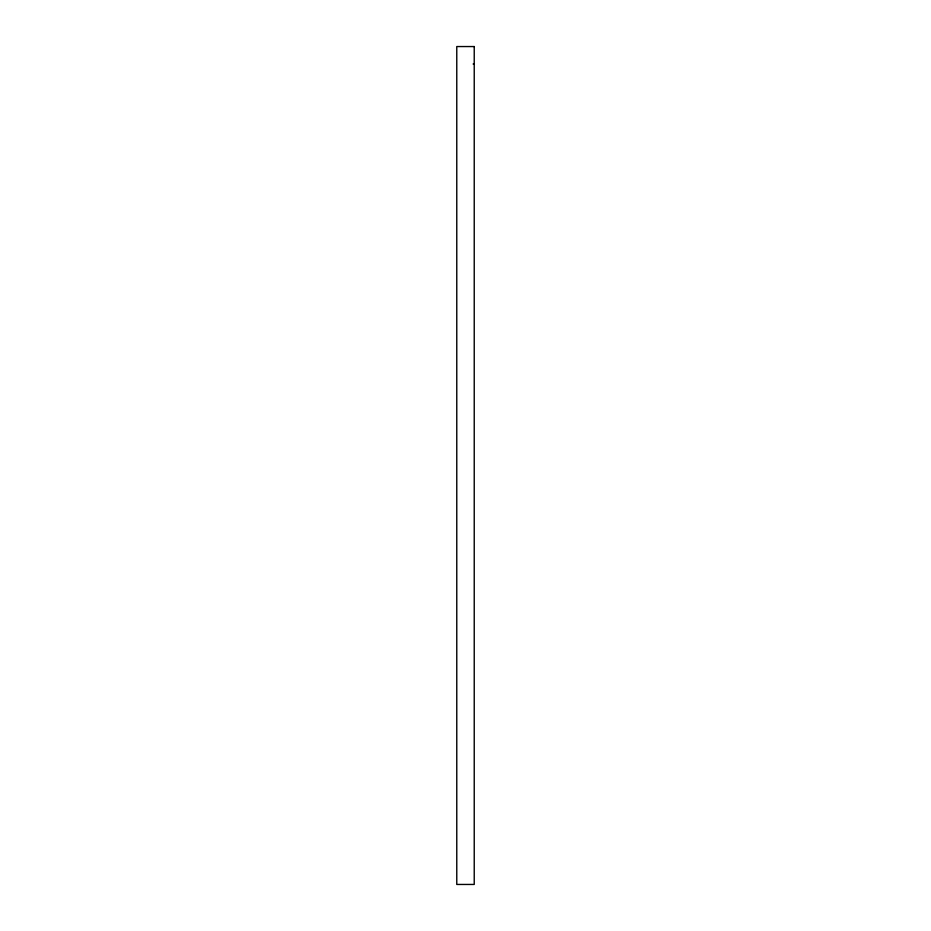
<?xml version="1.0" encoding="UTF-8"?>
<svg xmlns="http://www.w3.org/2000/svg" width="931" height="931" viewBox="0 0 931 931"><rect width="100%" height="100%" fill="white"/><g stroke="black" fill="none" stroke-linecap="round" stroke-linejoin="round"><path stroke-width="1.4" d="M473.134 64.006L474.228 64.006M474.228 46.55L456.772 46.55L456.772 884.45L474.228 884.45L474.228 46.55"/></g></svg>
